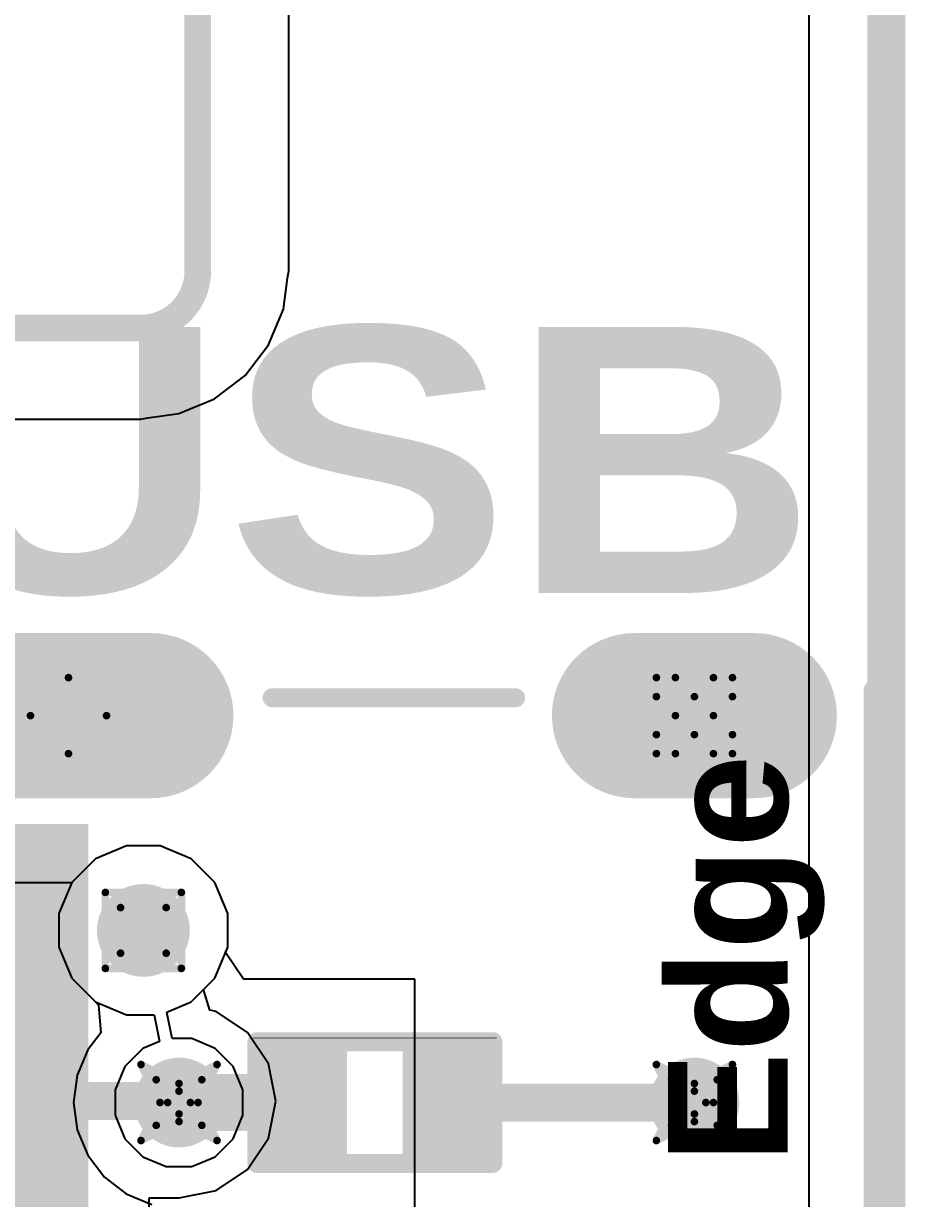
# Model space of a CAD drawing. Header units: inches. Extents: x -2 to 5376, y -4 to 5426.
# Drawn here: x 132.67 to 138.56, y 28.82 to 36.67 of the extents above; entities that cross this region are included whole.
import ezdxf

# ---------------------------------------------------------------- set-up
doc = ezdxf.new("R2010")
doc.units = ezdxf.units.IN
for name, color, linetype in [('Board Outline', 216, 'Continuous'), ('Bottom Layer', 5, 'Continuous'), ('Bottom Overlay', 54, 'Continuous'), ('Bottom Paste', 16, 'Continuous'), ('Bottom Solder', 6, 'Continuous'), ('Drill Drawing', 1, 'Continuous'), ('Layer 1', 16, 'Continuous'), ('Layer 2', 76, 'Continuous'), ('Mechanical 13', 56, 'Continuous'), ('Multi-Layer', 9, 'Continuous'), ('Pad Holes', 156, 'Continuous'), ('Top Layer', 1, 'Continuous'), ('Top Overlay', 2, 'Continuous'), ('Top Paste', 8, 'Continuous'), ('Top Solder', 216, 'Continuous'), ('Via Holes', 16, 'Continuous')]:
    doc.layers.add(name, color=color, linetype=linetype)
doc.styles.add('Arial Black_Bold', font='', dxfattribs={"height": 0.2})
doc.styles.add('Arial_Bold', font='', dxfattribs={"height": 0.2})
doc.styles.get('Arial Black_Bold').set_extended_font_data('Arial Black', bold=True)
doc.styles.get('Arial_Bold').set_extended_font_data('Arial', bold=True)

# ---------------------------------------------------------------- blocks, each defined once
blk = doc.blocks.new('R___0402_B_168')
at = {"layer": 'Bottom Layer'}
for points in [[(-0.2413, 0.3175), (-0.2413, -0.3175), (-0.6985, -0.3175), (-0.6985, 0.3175)], [(0.6985, 0.3175), (0.6985, -0.3175), (0.2413, -0.3175), (0.2413, 0.3175)]]:
    blk.add_hatch(color=5, dxfattribs=at).paths.add_polyline_path(points)
at = {"layer": 'Bottom Paste'}
for points in [[(-0.2413, 0.3175), (-0.2413, -0.3175), (-0.6985, -0.3175), (-0.6985, 0.3175)], [(0.6985, 0.3175), (0.6985, -0.3175), (0.2413, -0.3175), (0.2413, 0.3175)]]:
    blk.add_hatch(color=16, dxfattribs=at).paths.add_polyline_path(points)
at = {"layer": 'Bottom Solder'}
for points in [[(-0.1863, 0.3725), (-0.1863, -0.3725), (-0.7535, -0.3725), (-0.7535, 0.3725)], [(0.7535, 0.3725), (0.7535, -0.3725), (0.1863, -0.3725), (0.1863, 0.3725)]]:
    blk.add_hatch(color=6, dxfattribs=at).paths.add_polyline_path(points)
at = {"layer": 'Bottom Overlay'}
for points in [[(-0.7874, -0.4064, 0.127, 0.127, 0), (-0.7874, 0.4064, 0.127, 0.127, 0)], [(-0.7874, 0.4064, 0.127, 0.127, 0), (0.7874, 0.4064, 0.127, 0.127, 0)], [(-0.8128, 0.4318, 0.00323, 0.00323, 0), (0.8128, 0.4318, 0.00323, 0.00323, 0)], [(0.7874, -0.4064, 0.127, 0.127, 0), (0.7874, 0.4064, 0.127, 0.127, 0)], [(-0.7874, -0.4064, 0.127, 0.127, 0), (0.7874, -0.4064, 0.127, 0.127, 0)]]:
    blk.add_lwpolyline(points, format="xyseb", dxfattribs=at)
for points in [[(-0.8191, 0.4064, 0.0635, 0.0635, 1), (-0.7556, 0.4064, 0.0635, 0.0635, 1)], [(-0.8191, 0.4064, 0.0635, 0.0635, 1), (-0.7556, 0.4064, 0.0635, 0.0635, 1)], [(-0.8136, 0.4318, 0.00161, 0.00161, 1), (-0.812, 0.4318, 0.00161, 0.00161, 1)], [(0.7556, 0.4064, 0.0635, 0.0635, 1), (0.8191, 0.4064, 0.0635, 0.0635, 1)], [(0.7556, 0.4064, 0.0635, 0.0635, 1), (0.8191, 0.4064, 0.0635, 0.0635, 1)], [(0.812, 0.4318, 0.00161, 0.00161, 1), (0.8136, 0.4318, 0.00161, 0.00161, 1)], [(-0.8191, -0.4064, 0.0635, 0.0635, 1), (-0.7556, -0.4064, 0.0635, 0.0635, 1)], [(-0.8191, -0.4064, 0.0635, 0.0635, 1), (-0.7556, -0.4064, 0.0635, 0.0635, 1)], [(0.7556, -0.4064, 0.0635, 0.0635, 1), (0.8191, -0.4064, 0.0635, 0.0635, 1)], [(0.7556, -0.4064, 0.0635, 0.0635, 1), (0.8191, -0.4064, 0.0635, 0.0635, 1)]]:
    blk.add_lwpolyline(points, format="xyseb", close=True, dxfattribs=at)
blk = doc.blocks.new('TYPE_C_31_M_12__255')
at = {"layer": 'Bottom Layer'}
h = blk.add_hatch(color=5, dxfattribs=at)
edge = h.paths.add_edge_path()
edge.add_arc((-4.325, 2.355), 0.45, 0, 180)
edge.add_line((-4.775, 2.355), (-4.775, 1.255))
edge.add_arc((-4.325, 1.255), 0.45, 180, 360)
edge.add_line((-3.875, 1.255), (-3.875, 2.355))
h = blk.add_hatch(color=5, dxfattribs=at)
edge = h.paths.add_edge_path()
edge.add_arc((4.325, 1.255), 0.45, 180, 360)
edge.add_line((4.775, 1.255), (4.775, 2.355))
edge.add_arc((4.325, 2.355), 0.45, 0, 180)
edge.add_line((3.875, 2.355), (3.875, 1.255))
h = blk.add_hatch(color=5, dxfattribs=at)
edge = h.paths.add_edge_path()
edge.add_arc((-4.325, -2.775), 0.45, 180, 360)
edge.add_line((-3.875, -2.775), (-3.875, -1.975))
edge.add_arc((-4.325, -1.975), 0.45, 0, 180)
edge.add_line((-4.775, -1.975), (-4.775, -2.775))
h = blk.add_hatch(color=5, dxfattribs=at)
edge = h.paths.add_edge_path()
edge.add_arc((4.325, -2.775), 0.45, 180, 360)
edge.add_line((4.775, -2.775), (4.775, -1.975))
edge.add_arc((4.325, -1.975), 0.45, 0, 180)
edge.add_line((3.875, -1.975), (3.875, -2.775))
at = {"layer": 'Bottom Solder'}
h = blk.add_hatch(color=6, dxfattribs=at)
edge = h.paths.add_edge_path()
edge.add_arc((-4.325, 2.355), 0.5516, 0, 180)
edge.add_line((-4.8766, 2.355), (-4.8766, 1.255))
edge.add_arc((-4.325, 1.255), 0.5516, 180, 360)
edge.add_line((-3.7734, 1.255), (-3.7734, 2.355))
h = blk.add_hatch(color=6, dxfattribs=at)
edge = h.paths.add_edge_path()
edge.add_arc((4.325, 1.255), 0.5516, 180, 360)
edge.add_line((4.8766, 1.255), (4.8766, 2.355))
edge.add_arc((4.325, 2.355), 0.5516, 0, 180)
edge.add_line((3.7734, 2.355), (3.7734, 1.255))
h = blk.add_hatch(color=6, dxfattribs=at)
edge = h.paths.add_edge_path()
edge.add_arc((-2.89, 1.305), 0.1016, 0, 360)
h = blk.add_hatch(color=6, dxfattribs=at)
edge = h.paths.add_edge_path()
edge.add_arc((2.89, 1.305), 0.1016, 0, 360)
h = blk.add_hatch(color=6, dxfattribs=at)
edge = h.paths.add_edge_path()
edge.add_arc((-4.325, -2.775), 0.5516, 180, 360)
edge.add_line((-3.7734, -2.775), (-3.7734, -1.975))
edge.add_arc((-4.325, -1.975), 0.5516, 0, 180)
edge.add_line((-4.8766, -1.975), (-4.8766, -2.775))
h = blk.add_hatch(color=6, dxfattribs=at)
edge = h.paths.add_edge_path()
edge.add_arc((4.325, -2.775), 0.5516, 180, 360)
edge.add_line((4.8766, -2.775), (4.8766, -1.975))
edge.add_arc((4.325, -1.975), 0.5516, 0, 180)
edge.add_line((3.7734, -1.975), (3.7734, -2.775))
at = {"layer": 'Layer 1'}
h = blk.add_hatch(color=16, dxfattribs=at)
edge = h.paths.add_edge_path()
edge.add_arc((-4.325, 2.355), 0.45, 0, 180)
edge.add_line((-4.775, 2.355), (-4.775, 1.255))
edge.add_arc((-4.325, 1.255), 0.45, 180, 360)
edge.add_line((-3.875, 1.255), (-3.875, 2.355))
h = blk.add_hatch(color=16, dxfattribs=at)
edge = h.paths.add_edge_path()
edge.add_arc((4.325, 1.255), 0.45, 180, 360)
edge.add_line((4.775, 1.255), (4.775, 2.355))
edge.add_arc((4.325, 2.355), 0.45, 0, 180)
edge.add_line((3.875, 2.355), (3.875, 1.255))
h = blk.add_hatch(color=16, dxfattribs=at)
edge = h.paths.add_edge_path()
edge.add_arc((-4.325, -2.775), 0.45, 180, 360)
edge.add_line((-3.875, -2.775), (-3.875, -1.975))
edge.add_arc((-4.325, -1.975), 0.45, 0, 180)
edge.add_line((-4.775, -1.975), (-4.775, -2.775))
h = blk.add_hatch(color=16, dxfattribs=at)
edge = h.paths.add_edge_path()
edge.add_arc((4.325, -2.775), 0.45, 180, 360)
edge.add_line((4.775, -2.775), (4.775, -1.975))
edge.add_arc((4.325, -1.975), 0.45, 0, 180)
edge.add_line((3.875, -1.975), (3.875, -2.775))
at = {"layer": 'Layer 2'}
h = blk.add_hatch(color=76, dxfattribs=at)
edge = h.paths.add_edge_path()
edge.add_arc((-4.325, 2.355), 0.45, 0, 180)
edge.add_line((-4.775, 2.355), (-4.775, 1.255))
edge.add_arc((-4.325, 1.255), 0.45, 180, 360)
edge.add_line((-3.875, 1.255), (-3.875, 2.355))
h = blk.add_hatch(color=76, dxfattribs=at)
edge = h.paths.add_edge_path()
edge.add_arc((4.325, 1.255), 0.45, 180, 360)
edge.add_line((4.775, 1.255), (4.775, 2.355))
edge.add_arc((4.325, 2.355), 0.45, 0, 180)
edge.add_line((3.875, 2.355), (3.875, 1.255))
h = blk.add_hatch(color=76, dxfattribs=at)
edge = h.paths.add_edge_path()
edge.add_arc((-4.325, -2.775), 0.45, 180, 360)
edge.add_line((-3.875, -2.775), (-3.875, -1.975))
edge.add_arc((-4.325, -1.975), 0.45, 0, 180)
edge.add_line((-4.775, -1.975), (-4.775, -2.775))
h = blk.add_hatch(color=76, dxfattribs=at)
edge = h.paths.add_edge_path()
edge.add_arc((4.325, -2.775), 0.45, 180, 360)
edge.add_line((4.775, -2.775), (4.775, -1.975))
edge.add_arc((4.325, -1.975), 0.45, 0, 180)
edge.add_line((3.875, -1.975), (3.875, -2.775))
at = {"layer": 'Multi-Layer'}
h = blk.add_hatch(color=9, dxfattribs=at)
edge = h.paths.add_edge_path()
edge.add_arc((-4.325, 2.355), 0.45, 0, 180)
edge.add_line((-4.775, 2.355), (-4.775, 1.255))
edge.add_arc((-4.325, 1.255), 0.45, 180, 360)
edge.add_line((-3.875, 1.255), (-3.875, 2.355))
h = blk.add_hatch(color=9, dxfattribs=at)
edge = h.paths.add_edge_path()
edge.add_arc((4.325, 1.255), 0.45, 180, 360)
edge.add_line((4.775, 1.255), (4.775, 2.355))
edge.add_arc((4.325, 2.355), 0.45, 0, 180)
edge.add_line((3.875, 2.355), (3.875, 1.255))
h = blk.add_hatch(color=9, dxfattribs=at)
edge = h.paths.add_edge_path()
edge.add_arc((-4.325, -2.775), 0.45, 180, 360)
edge.add_line((-3.875, -2.775), (-3.875, -1.975))
edge.add_arc((-4.325, -1.975), 0.45, 0, 180)
edge.add_line((-4.775, -1.975), (-4.775, -2.775))
h = blk.add_hatch(color=9, dxfattribs=at)
edge = h.paths.add_edge_path()
edge.add_arc((4.325, -2.775), 0.45, 180, 360)
edge.add_line((4.775, -2.775), (4.775, -1.975))
edge.add_arc((4.325, -1.975), 0.45, 0, 180)
edge.add_line((3.875, -1.975), (3.875, -2.775))
at = {"layer": 'Pad Holes'}
h = blk.add_hatch(color=7, dxfattribs=at)
edge = h.paths.add_edge_path()
edge.add_arc((-4.325, 1.255), 0.3, 180, 360)
edge.add_line((-4.025, 1.255), (-4.025, 2.355))
edge.add_arc((-4.325, 2.355), 0.3, 0, 180)
edge.add_line((-4.625, 2.355), (-4.625, 1.255))
h = blk.add_hatch(color=7, dxfattribs=at)
edge = h.paths.add_edge_path()
edge.add_arc((4.325, 1.255), 0.3, 180, 360)
edge.add_line((4.625, 1.255), (4.625, 2.355))
edge.add_arc((4.325, 2.355), 0.3, 0, 180)
edge.add_line((4.025, 2.355), (4.025, 1.255))
h = blk.add_hatch(color=7, dxfattribs=at)
edge = h.paths.add_edge_path()
edge.add_arc((-2.89, 1.305), 0.31, 0, 360)
h = blk.add_hatch(color=7, dxfattribs=at)
edge = h.paths.add_edge_path()
edge.add_arc((2.89, 1.305), 0.31, 0, 360)
h = blk.add_hatch(color=7, dxfattribs=at)
edge = h.paths.add_edge_path()
edge.add_arc((-4.325, -2.775), 0.3, 180, 360)
edge.add_line((-4.025, -2.775), (-4.025, -1.975))
edge.add_arc((-4.325, -1.975), 0.3, 0, 180)
edge.add_line((-4.625, -1.975), (-4.625, -2.775))
h = blk.add_hatch(color=7, dxfattribs=at)
edge = h.paths.add_edge_path()
edge.add_arc((4.325, -2.775), 0.3, 180, 360)
edge.add_line((4.625, -2.775), (4.625, -1.975))
edge.add_arc((4.325, -1.975), 0.3, 0, 180)
edge.add_line((4.025, -1.975), (4.025, -2.775))
at = {"layer": 'Top Layer'}
for points in [[(-3.5, 2.975), (-2.9, 2.975), (-2.9, 1.775), (-3.5, 1.775)], [(-2.7, 2.975), (-2.1, 2.975), (-2.1, 1.775), (-2.7, 1.775)], [(-1.9, 2.975), (-1.6, 2.975), (-1.6, 1.775), (-1.9, 1.775)], [(-1.4, 2.975), (-1.1, 2.975), (-1.1, 1.775), (-1.4, 1.775)], [(-0.9, 2.975), (-0.6, 2.975), (-0.6, 1.775), (-0.9, 1.775)], [(-0.4, 2.975), (-0.1, 2.975), (-0.1, 1.775), (-0.4, 1.775)], [(0.4, 1.775), (0.1, 1.775), (0.1, 2.975), (0.4, 2.975)], [(0.9, 1.775), (0.6, 1.775), (0.6, 2.975), (0.9, 2.975)], [(1.4, 1.775), (1.1, 1.775), (1.1, 2.975), (1.4, 2.975)], [(1.9, 1.775), (1.6, 1.775), (1.6, 2.975), (1.9, 2.975)], [(2.7, 1.775), (2.1, 1.775), (2.1, 2.975), (2.7, 2.975)], [(2.9, 2.975), (3.5, 2.975), (3.5, 1.775), (2.9, 1.775)]]:
    blk.add_hatch(color=1, dxfattribs=at).paths.add_polyline_path(points)
h = blk.add_hatch(color=1, dxfattribs=at)
edge = h.paths.add_edge_path()
edge.add_arc((-4.325, 2.355), 0.45, 0, 180)
edge.add_line((-4.775, 2.355), (-4.775, 1.255))
edge.add_arc((-4.325, 1.255), 0.45, 180, 360)
edge.add_line((-3.875, 1.255), (-3.875, 2.355))
h = blk.add_hatch(color=1, dxfattribs=at)
edge = h.paths.add_edge_path()
edge.add_arc((4.325, 1.255), 0.45, 180, 360)
edge.add_line((4.775, 1.255), (4.775, 2.355))
edge.add_arc((4.325, 2.355), 0.45, 0, 180)
edge.add_line((3.875, 2.355), (3.875, 1.255))
h = blk.add_hatch(color=1, dxfattribs=at)
edge = h.paths.add_edge_path()
edge.add_arc((-4.325, -2.775), 0.45, 180, 360)
edge.add_line((-3.875, -2.775), (-3.875, -1.975))
edge.add_arc((-4.325, -1.975), 0.45, 0, 180)
edge.add_line((-4.775, -1.975), (-4.775, -2.775))
h = blk.add_hatch(color=1, dxfattribs=at)
edge = h.paths.add_edge_path()
edge.add_arc((4.325, -2.775), 0.45, 180, 360)
edge.add_line((4.775, -2.775), (4.775, -1.975))
edge.add_arc((4.325, -1.975), 0.45, 0, 180)
edge.add_line((3.875, -1.975), (3.875, -2.775))
at = {"layer": 'Top Paste'}
for points in [[(-3.5, 2.975), (-2.9, 2.975), (-2.9, 1.775), (-3.5, 1.775)], [(-2.7, 2.975), (-2.1, 2.975), (-2.1, 1.775), (-2.7, 1.775)], [(-1.9, 2.975), (-1.6, 2.975), (-1.6, 1.775), (-1.9, 1.775)], [(-1.4, 2.975), (-1.1, 2.975), (-1.1, 1.775), (-1.4, 1.775)], [(-0.9, 2.975), (-0.6, 2.975), (-0.6, 1.775), (-0.9, 1.775)], [(-0.4, 2.975), (-0.1, 2.975), (-0.1, 1.775), (-0.4, 1.775)], [(0.4, 1.775), (0.1, 1.775), (0.1, 2.975), (0.4, 2.975)], [(0.9, 1.775), (0.6, 1.775), (0.6, 2.975), (0.9, 2.975)], [(1.4, 1.775), (1.1, 1.775), (1.1, 2.975), (1.4, 2.975)], [(1.9, 1.775), (1.6, 1.775), (1.6, 2.975), (1.9, 2.975)], [(2.7, 1.775), (2.1, 1.775), (2.1, 2.975), (2.7, 2.975)], [(2.9, 2.975), (3.5, 2.975), (3.5, 1.775), (2.9, 1.775)]]:
    blk.add_hatch(color=8, dxfattribs=at).paths.add_polyline_path(points)
at = {"layer": 'Top Solder'}
for points in [[(-3.6016, 3.0766), (-2.7984, 3.0766), (-2.7984, 1.6734), (-3.6016, 1.6734)], [(-2.8016, 3.0766), (-1.9984, 3.0766), (-1.9984, 1.6734), (-2.8016, 1.6734)], [(-2.0016, 3.0766), (-1.4984, 3.0766), (-1.4984, 1.6734), (-2.0016, 1.6734)], [(-1.5016, 3.0766), (-0.9984, 3.0766), (-0.9984, 1.6734), (-1.5016, 1.6734)], [(-1.0016, 3.0766), (-0.4984, 3.0766), (-0.4984, 1.6734), (-1.0016, 1.6734)], [(-0.5016, 3.0766), (0.0016, 3.0766), (0.0016, 1.6734), (-0.5016, 1.6734)], [(0.5016, 1.6734), (-0.0016, 1.6734), (-0.0016, 3.0766), (0.5016, 3.0766)], [(1.0016, 1.6734), (0.4984, 1.6734), (0.4984, 3.0766), (1.0016, 3.0766)], [(1.5016, 1.6734), (0.9984, 1.6734), (0.9984, 3.0766), (1.5016, 3.0766)], [(2.0016, 1.6734), (1.4984, 1.6734), (1.4984, 3.0766), (2.0016, 3.0766)], [(2.8016, 1.6734), (1.9984, 1.6734), (1.9984, 3.0766), (2.8016, 3.0766)], [(2.7984, 3.0766), (3.6016, 3.0766), (3.6016, 1.6734), (2.7984, 1.6734)]]:
    blk.add_hatch(color=216, dxfattribs=at).paths.add_polyline_path(points)
h = blk.add_hatch(color=216, dxfattribs=at)
edge = h.paths.add_edge_path()
edge.add_arc((-4.325, 2.355), 0.5516, 0, 180)
edge.add_line((-4.8766, 2.355), (-4.8766, 1.255))
edge.add_arc((-4.325, 1.255), 0.5516, 180, 360)
edge.add_line((-3.7734, 1.255), (-3.7734, 2.355))
h = blk.add_hatch(color=216, dxfattribs=at)
edge = h.paths.add_edge_path()
edge.add_arc((4.325, 1.255), 0.5516, 180, 360)
edge.add_line((4.8766, 1.255), (4.8766, 2.355))
edge.add_arc((4.325, 2.355), 0.5516, 0, 180)
edge.add_line((3.7734, 2.355), (3.7734, 1.255))
h = blk.add_hatch(color=216, dxfattribs=at)
edge = h.paths.add_edge_path()
edge.add_arc((-2.89, 1.305), 0.1016, 0, 360)
h = blk.add_hatch(color=216, dxfattribs=at)
edge = h.paths.add_edge_path()
edge.add_arc((2.89, 1.305), 0.1016, 0, 360)
h = blk.add_hatch(color=216, dxfattribs=at)
edge = h.paths.add_edge_path()
edge.add_arc((-4.325, -2.775), 0.5516, 180, 360)
edge.add_line((-3.7734, -2.775), (-3.7734, -1.975))
edge.add_arc((-4.325, -1.975), 0.5516, 0, 180)
edge.add_line((-4.8766, -1.975), (-4.8766, -2.775))
h = blk.add_hatch(color=216, dxfattribs=at)
edge = h.paths.add_edge_path()
edge.add_arc((4.325, -2.775), 0.5516, 180, 360)
edge.add_line((4.8766, -2.775), (4.8766, -1.975))
edge.add_arc((4.325, -1.975), 0.5516, 0, 180)
edge.add_line((3.7734, -1.975), (3.7734, -2.775))
at = {"layer": 'Mechanical 13'}
for points in [[(-1.6906, -2.7196, 0.127, 0.127, 0), (-1.8684, -2.8974, 0.127, 0.127, 0)], [(-1.6906, -2.7196, 0.127, 0.127, 0), (-1.4874, -2.7196, 0.127, 0.127, 0)], [(-1.8684, -2.8974, 0.127, 0.127, 0), (-1.8684, -3.2022, 0.127, 0.127, 0)], [(-2.0716, -3.2022, 0.127, 0.127, 0), (-1.9084, -3.3654, 0.127, 0.127, 0)], [(-2.0716, -3.2022, 0.127, 0.127, 0), (-1.8684, -3.2022, 0.127, 0.127, 0)], [(-1.8684, -3.2022, 0.127, 0.127, 0), (-1.6652, -3.2022, 0.127, 0.127, 0)], [(-1.6652, -3.2022, 0.127, 0.127, 0), (-1.8284, -3.3654, 0.127, 0.127, 0)]]:
    blk.add_lwpolyline(points, format="xyseb", dxfattribs=at)
for points in [[(-1.7223, -2.7196, 0.0635, 0.0635, 1), (-1.6588, -2.7196, 0.0635, 0.0635, 1)], [(-1.7223, -2.7196, 0.0635, 0.0635, 1), (-1.6588, -2.7196, 0.0635, 0.0635, 1)], [(-1.5191, -2.7196, 0.0635, 0.0635, 1), (-1.4556, -2.7196, 0.0635, 0.0635, 1)], [(-1.9001, -2.8974, 0.0635, 0.0635, 1), (-1.8366, -2.8974, 0.0635, 0.0635, 1)], [(-1.9001, -2.8974, 0.0635, 0.0635, 1), (-1.8366, -2.8974, 0.0635, 0.0635, 1)], [(-2.1033, -3.2022, 0.0635, 0.0635, 1), (-2.0398, -3.2022, 0.0635, 0.0635, 1)], [(-2.1033, -3.2022, 0.0635, 0.0635, 1), (-2.0398, -3.2022, 0.0635, 0.0635, 1)], [(-1.9001, -3.2022, 0.0635, 0.0635, 1), (-1.8366, -3.2022, 0.0635, 0.0635, 1)], [(-1.9001, -3.2022, 0.0635, 0.0635, 1), (-1.8366, -3.2022, 0.0635, 0.0635, 1)], [(-1.9001, -3.2022, 0.0635, 0.0635, 1), (-1.8366, -3.2022, 0.0635, 0.0635, 1)], [(-1.6969, -3.2022, 0.0635, 0.0635, 1), (-1.6334, -3.2022, 0.0635, 0.0635, 1)], [(-1.6969, -3.2022, 0.0635, 0.0635, 1), (-1.6334, -3.2022, 0.0635, 0.0635, 1)], [(-1.9401, -3.3654, 0.0635, 0.0635, 1), (-1.8766, -3.3654, 0.0635, 0.0635, 1)], [(-1.8601, -3.3654, 0.0635, 0.0635, 1), (-1.7966, -3.3654, 0.0635, 0.0635, 1)]]:
    blk.add_lwpolyline(points, format="xyseb", close=True, dxfattribs=at)
at = {"layer": 'Top Overlay'}
for points in [[(-4.4446, 0.4446, 0.127, 0.127, 0), (-4.4446, -1.181, 0.127, 0.127, 0)], [(4.4446, 0.4446, 0.127, 0.127, 0), (4.4446, -1.181, 0.127, 0.127, 0)], [(-4.4954, -3.569, 0.127, 0.127, 0), (4.4954, -3.569, 0.127, 0.127, 0)]]:
    blk.add_lwpolyline(points, format="xyseb", dxfattribs=at)
for points in [[(-4.4763, 0.4446, 0.0635, 0.0635, 1), (-4.4128, 0.4446, 0.0635, 0.0635, 1)], [(4.4129, 0.4446, 0.0635, 0.0635, 1), (4.4764, 0.4446, 0.0635, 0.0635, 1)], [(-4.4763, -1.181, 0.0635, 0.0635, 1), (-4.4128, -1.181, 0.0635, 0.0635, 1)], [(4.4129, -1.181, 0.0635, 0.0635, 1), (4.4764, -1.181, 0.0635, 0.0635, 1)], [(-4.5271, -3.569, 0.0635, 0.0635, 1), (-4.4636, -3.569, 0.0635, 0.0635, 1)], [(4.4637, -3.569, 0.0635, 0.0635, 1), (4.5272, -3.569, 0.0635, 0.0635, 1)]]:
    blk.add_lwpolyline(points, format="xyseb", close=True, dxfattribs=at)
at = {"layer": 'Mechanical 13', "style": 'Arial_Bold'}
blk.add_text('PCB Edge', height=0.8, dxfattribs=at).set_placement((-1.3382, -2.9986))

msp = doc.modelspace()

# ---------------------------------------------------------------- hatches: boundary and pattern name
at = {"layer": 'Bottom Layer'}
h = msp.add_hatch(color=5, dxfattribs=at)
edge = h.paths.add_edge_path()
edge.add_arc((133.7056, 29.464), 0.3, 0, 360)
h = msp.add_hatch(color=5, dxfattribs=at)
edge = h.paths.add_edge_path()
edge.add_arc((137.1474, 29.464), 0.3, 0, 360)
at = {"layer": 'Layer 1'}
h = msp.add_hatch(color=16, dxfattribs=at)
edge = h.paths.add_edge_path()
edge.add_arc((133.7056, 29.464), 0.3, 0, 360)
h = msp.add_hatch(color=16, dxfattribs=at)
edge = h.paths.add_edge_path()
edge.add_arc((137.1474, 29.464), 0.3, 0, 360)
at = {"layer": 'Layer 2'}
h = msp.add_hatch(color=76, dxfattribs=at)
edge = h.paths.add_edge_path()
edge.add_arc((133.7056, 29.464), 0.3, 0, 360)
h = msp.add_hatch(color=76, dxfattribs=at)
edge = h.paths.add_edge_path()
edge.add_arc((137.1474, 29.464), 0.3, 0, 360)
at = {"layer": 'Top Layer'}
h = msp.add_hatch(color=1, dxfattribs=at)
edge = h.paths.add_edge_path()
edge.add_arc((133.7056, 29.464), 0.3, 0, 360)
h = msp.add_hatch(color=1, dxfattribs=at)
edge = h.paths.add_edge_path()
edge.add_arc((137.1474, 29.464), 0.3, 0, 360)
at = {"layer": 'Via Holes'}
h = msp.add_hatch(color=7, dxfattribs=at)
edge = h.paths.add_edge_path()
edge.add_arc((133.7056, 29.464), 0.15, 0, 360)
h = msp.add_hatch(color=7, dxfattribs=at)
edge = h.paths.add_edge_path()
edge.add_arc((137.1474, 29.464), 0.15, 0, 360)

# ---------------------------------------------------------------- linework, layer by layer
at = {"layer": 'Board Outline'}
msp.add_lwpolyline([(138.43, -0.4428, 0.254, 0.254, 0), (138.43, 93.4612, 0.254, 0.254, 0)], format="xyseb", dxfattribs=at)
at = {"layer": 'Bottom Layer'}
for p, q in [((137.9121, 44.8056), (137.9121, 13.1313)), ((133.3552, 31.1782), (133.1479, 31.0923)), ((133.5796, 31.1782), (133.3552, 31.1782)), ((133.7869, 31.0923), (133.5796, 31.1782)), ((133.1479, 31.0923), (132.9893, 30.9337)), ((133.9455, 30.9337), (133.7869, 31.0923)), ((132.9893, 30.9337), (132.9034, 30.7264)), ((134.0314, 30.7264), (133.9455, 30.9337)), ((132.9034, 30.7264), (132.9034, 30.502)), ((134.0314, 30.502), (134.0314, 30.7264)), ((132.9034, 30.502), (132.9893, 30.2947)), ((134.017, 30.4673), (134.0314, 30.502)), ((134.1358, 30.2895), (134.017, 30.4673)), ((132.9893, 30.2947), (133.1453, 30.1386)), ((135.2804, 30.2895), (134.1358, 30.2895)), ((135.2804, 28.6385), (135.2804, 30.2895)), ((133.1453, 30.1386), (133.1677, 30.1143)), ((133.1677, 30.1143), (133.1823, 29.9294)), ((133.1823, 29.9294), (133.0955, 29.8163)), ((133.0955, 29.8163), (133.0251, 29.6463)), ((133.0251, 29.6463), (133.0011, 29.464)), ((133.0011, 29.464), (133.0251, 29.2817)), ((133.0251, 29.2817), (133.0955, 29.1117)), ((133.0955, 29.1117), (133.2074, 28.9658)), ((133.2074, 28.9658), (133.3533, 28.8539)), ((133.3533, 28.8539), (133.5233, 28.7835))]:
    msp.add_line(p, q, dxfattribs=at)
for points in [[(133.7056, 29.464, 0.381, 0.381, 0), (134.5438, 29.464, 0.381, 0.381, 0)], [(135.4836, 29.464, 0.254, 0.254, 0), (137.1474, 29.464, 0.254, 0.254, 0)]]:
    msp.add_lwpolyline(points, format="xyseb", dxfattribs=at)
for points in [[(133.6104, 29.464, 0.1905, 0.1905, 1), (133.8008, 29.464, 0.1905, 0.1905, 1)], [(134.4486, 29.464, 0.1905, 0.1905, 1), (134.639, 29.464, 0.1905, 0.1905, 1)], [(135.4201, 29.464, 0.127, 0.127, 1), (135.5471, 29.464, 0.127, 0.127, 1)], [(137.0839, 29.464, 0.127, 0.127, 1), (137.2109, 29.464, 0.127, 0.127, 1)]]:
    msp.add_lwpolyline(points, format="xyseb", close=True, dxfattribs=at)
at = {"layer": 'Drill Drawing'}
for points in [[(132.7134, 32.0492, 0.0508, 0.0508, 0), (132.9674, 32.3032, 0.0508, 0.0508, 0)], [(132.9674, 32.3032, 0.0508, 0.0508, 0), (133.2214, 32.0492, 0.0508, 0.0508, 0)], [(136.8934, 32.1762, 0.0508, 0.0508, 0), (136.8934, 32.3032, 0.0508, 0.0508, 0)], [(136.8934, 32.3032, 0.0508, 0.0508, 0), (137.0204, 32.3032, 0.0508, 0.0508, 0)], [(137.0204, 32.3032, 0.0508, 0.0508, 0), (137.1474, 32.1762, 0.0508, 0.0508, 0)], [(137.1474, 32.1762, 0.0508, 0.0508, 0), (137.2744, 32.3032, 0.0508, 0.0508, 0)], [(137.2744, 32.3032, 0.0508, 0.0508, 0), (137.4014, 32.3032, 0.0508, 0.0508, 0)], [(137.4014, 32.1762, 0.0508, 0.0508, 0), (137.4014, 32.3032, 0.0508, 0.0508, 0)], [(136.8934, 32.1762, 0.0508, 0.0508, 0), (137.0204, 32.0492, 0.0508, 0.0508, 0)], [(137.2744, 32.0492, 0.0508, 0.0508, 0), (137.4014, 32.1762, 0.0508, 0.0508, 0)], [(132.7134, 32.0492, 0.0508, 0.0508, 0), (132.9674, 31.7952, 0.0508, 0.0508, 0)], [(132.9674, 31.7952, 0.0508, 0.0508, 0), (133.2214, 32.0492, 0.0508, 0.0508, 0)], [(136.8934, 31.9222, 0.0508, 0.0508, 0), (137.0204, 32.0492, 0.0508, 0.0508, 0)], [(137.2744, 32.0492, 0.0508, 0.0508, 0), (137.4014, 31.9222, 0.0508, 0.0508, 0)], [(136.8934, 31.7952, 0.0508, 0.0508, 0), (136.8934, 31.9222, 0.0508, 0.0508, 0)], [(137.0204, 31.7952, 0.0508, 0.0508, 0), (137.1474, 31.9222, 0.0508, 0.0508, 0)], [(137.1474, 31.9222, 0.0508, 0.0508, 0), (137.2744, 31.7952, 0.0508, 0.0508, 0)], [(137.4014, 31.7952, 0.0508, 0.0508, 0), (137.4014, 31.9222, 0.0508, 0.0508, 0)], [(136.8934, 31.7952, 0.0508, 0.0508, 0), (137.0204, 31.7952, 0.0508, 0.0508, 0)], [(137.2744, 31.7952, 0.0508, 0.0508, 0), (137.4014, 31.7952, 0.0508, 0.0508, 0)], [(133.2134, 30.8682, 0.0508, 0.0508, 0), (133.7214, 30.8682, 0.0508, 0.0508, 0)], [(133.2134, 30.3602, 0.0508, 0.0508, 0), (133.2134, 30.8682, 0.0508, 0.0508, 0)], [(133.7214, 30.3602, 0.0508, 0.0508, 0), (133.7214, 30.8682, 0.0508, 0.0508, 0)], [(133.315, 30.7666, 0.0508, 0.0508, 0), (133.6198, 30.7666, 0.0508, 0.0508, 0)], [(133.315, 30.4618, 0.0508, 0.0508, 0), (133.315, 30.7666, 0.0508, 0.0508, 0)], [(133.6198, 30.4618, 0.0508, 0.0508, 0), (133.6198, 30.7666, 0.0508, 0.0508, 0)], [(133.315, 30.4618, 0.0508, 0.0508, 0), (133.6198, 30.4618, 0.0508, 0.0508, 0)], [(133.2134, 30.3602, 0.0508, 0.0508, 0), (133.7214, 30.3602, 0.0508, 0.0508, 0)], [(133.4516, 29.718, 0.0508, 0.0508, 0), (133.7056, 29.591, 0.0508, 0.0508, 0)], [(133.4516, 29.718, 0.0508, 0.0508, 0), (133.5786, 29.464, 0.0508, 0.0508, 0)], [(133.7056, 29.591, 0.0508, 0.0508, 0), (133.9596, 29.718, 0.0508, 0.0508, 0)], [(133.8326, 29.464, 0.0508, 0.0508, 0), (133.9596, 29.718, 0.0508, 0.0508, 0)], [(136.8934, 29.718, 0.0508, 0.0508, 0), (137.1474, 29.591, 0.0508, 0.0508, 0)], [(136.8934, 29.718, 0.0508, 0.0508, 0), (137.0204, 29.464, 0.0508, 0.0508, 0)], [(137.1474, 29.591, 0.0508, 0.0508, 0), (137.4014, 29.718, 0.0508, 0.0508, 0)], [(137.2744, 29.464, 0.0508, 0.0508, 0), (137.4014, 29.718, 0.0508, 0.0508, 0)], [(133.5532, 29.6164, 0.0508, 0.0508, 0), (133.7056, 29.5402, 0.0508, 0.0508, 0)], [(133.5532, 29.6164, 0.0508, 0.0508, 0), (133.6294, 29.464, 0.0508, 0.0508, 0)], [(133.7056, 29.5402, 0.0508, 0.0508, 0), (133.858, 29.6164, 0.0508, 0.0508, 0)], [(133.7818, 29.464, 0.0508, 0.0508, 0), (133.858, 29.6164, 0.0508, 0.0508, 0)], [(136.995, 29.6164, 0.0508, 0.0508, 0), (137.1474, 29.5402, 0.0508, 0.0508, 0)], [(136.995, 29.6164, 0.0508, 0.0508, 0), (137.0712, 29.464, 0.0508, 0.0508, 0)], [(137.1474, 29.5402, 0.0508, 0.0508, 0), (137.2998, 29.6164, 0.0508, 0.0508, 0)], [(137.2236, 29.464, 0.0508, 0.0508, 0), (137.2998, 29.6164, 0.0508, 0.0508, 0)], [(133.4516, 29.21, 0.0508, 0.0508, 0), (133.5786, 29.464, 0.0508, 0.0508, 0)], [(133.5532, 29.3116, 0.0508, 0.0508, 0), (133.6294, 29.464, 0.0508, 0.0508, 0)], [(133.7818, 29.464, 0.0508, 0.0508, 0), (133.858, 29.3116, 0.0508, 0.0508, 0)], [(133.8326, 29.464, 0.0508, 0.0508, 0), (133.9596, 29.21, 0.0508, 0.0508, 0)], [(136.8934, 29.21, 0.0508, 0.0508, 0), (137.0204, 29.464, 0.0508, 0.0508, 0)], [(136.995, 29.3116, 0.0508, 0.0508, 0), (137.0712, 29.464, 0.0508, 0.0508, 0)], [(137.2236, 29.464, 0.0508, 0.0508, 0), (137.2998, 29.3116, 0.0508, 0.0508, 0)], [(137.2744, 29.464, 0.0508, 0.0508, 0), (137.4014, 29.21, 0.0508, 0.0508, 0)], [(133.4516, 29.21, 0.0508, 0.0508, 0), (133.7056, 29.337, 0.0508, 0.0508, 0)], [(133.5532, 29.3116, 0.0508, 0.0508, 0), (133.7056, 29.3878, 0.0508, 0.0508, 0)], [(133.7056, 29.3878, 0.0508, 0.0508, 0), (133.858, 29.3116, 0.0508, 0.0508, 0)], [(133.7056, 29.337, 0.0508, 0.0508, 0), (133.9596, 29.21, 0.0508, 0.0508, 0)], [(136.8934, 29.21, 0.0508, 0.0508, 0), (137.1474, 29.337, 0.0508, 0.0508, 0)], [(136.995, 29.3116, 0.0508, 0.0508, 0), (137.1474, 29.3878, 0.0508, 0.0508, 0)], [(137.1474, 29.3878, 0.0508, 0.0508, 0), (137.2998, 29.3116, 0.0508, 0.0508, 0)], [(137.1474, 29.337, 0.0508, 0.0508, 0), (137.4014, 29.21, 0.0508, 0.0508, 0)]]:
    msp.add_lwpolyline(points, format="xyseb", dxfattribs=at)
for points in [[(132.9547, 32.3032, 0.0254, 0.0254, 1), (132.9801, 32.3032, 0.0254, 0.0254, 1)], [(132.9547, 32.3032, 0.0254, 0.0254, 1), (132.9801, 32.3032, 0.0254, 0.0254, 1)], [(136.8807, 32.3032, 0.0254, 0.0254, 1), (136.9061, 32.3032, 0.0254, 0.0254, 1)], [(136.8807, 32.3032, 0.0254, 0.0254, 1), (136.9061, 32.3032, 0.0254, 0.0254, 1)], [(137.0077, 32.3032, 0.0254, 0.0254, 1), (137.0331, 32.3032, 0.0254, 0.0254, 1)], [(137.0077, 32.3032, 0.0254, 0.0254, 1), (137.0331, 32.3032, 0.0254, 0.0254, 1)], [(137.2617, 32.3032, 0.0254, 0.0254, 1), (137.2871, 32.3032, 0.0254, 0.0254, 1)], [(137.2617, 32.3032, 0.0254, 0.0254, 1), (137.2871, 32.3032, 0.0254, 0.0254, 1)], [(137.3887, 32.3032, 0.0254, 0.0254, 1), (137.4141, 32.3032, 0.0254, 0.0254, 1)], [(137.3887, 32.3032, 0.0254, 0.0254, 1), (137.4141, 32.3032, 0.0254, 0.0254, 1)], [(136.8807, 32.1762, 0.0254, 0.0254, 1), (136.9061, 32.1762, 0.0254, 0.0254, 1)], [(136.8807, 32.1762, 0.0254, 0.0254, 1), (136.9061, 32.1762, 0.0254, 0.0254, 1)], [(137.1347, 32.1762, 0.0254, 0.0254, 1), (137.1601, 32.1762, 0.0254, 0.0254, 1)], [(137.1347, 32.1762, 0.0254, 0.0254, 1), (137.1601, 32.1762, 0.0254, 0.0254, 1)], [(137.3887, 32.1762, 0.0254, 0.0254, 1), (137.4141, 32.1762, 0.0254, 0.0254, 1)], [(137.3887, 32.1762, 0.0254, 0.0254, 1), (137.4141, 32.1762, 0.0254, 0.0254, 1)], [(132.7007, 32.0492, 0.0254, 0.0254, 1), (132.7261, 32.0492, 0.0254, 0.0254, 1)], [(132.7007, 32.0492, 0.0254, 0.0254, 1), (132.7261, 32.0492, 0.0254, 0.0254, 1)], [(133.2087, 32.0492, 0.0254, 0.0254, 1), (133.2341, 32.0492, 0.0254, 0.0254, 1)], [(133.2087, 32.0492, 0.0254, 0.0254, 1), (133.2341, 32.0492, 0.0254, 0.0254, 1)], [(137.0077, 32.0492, 0.0254, 0.0254, 1), (137.0331, 32.0492, 0.0254, 0.0254, 1)], [(137.0077, 32.0492, 0.0254, 0.0254, 1), (137.0331, 32.0492, 0.0254, 0.0254, 1)], [(137.2617, 32.0492, 0.0254, 0.0254, 1), (137.2871, 32.0492, 0.0254, 0.0254, 1)], [(137.2617, 32.0492, 0.0254, 0.0254, 1), (137.2871, 32.0492, 0.0254, 0.0254, 1)], [(136.8807, 31.9222, 0.0254, 0.0254, 1), (136.9061, 31.9222, 0.0254, 0.0254, 1)], [(136.8807, 31.9222, 0.0254, 0.0254, 1), (136.9061, 31.9222, 0.0254, 0.0254, 1)], [(137.1347, 31.9222, 0.0254, 0.0254, 1), (137.1601, 31.9222, 0.0254, 0.0254, 1)], [(137.1347, 31.9222, 0.0254, 0.0254, 1), (137.1601, 31.9222, 0.0254, 0.0254, 1)], [(137.3887, 31.9222, 0.0254, 0.0254, 1), (137.4141, 31.9222, 0.0254, 0.0254, 1)], [(137.3887, 31.9222, 0.0254, 0.0254, 1), (137.4141, 31.9222, 0.0254, 0.0254, 1)], [(132.9547, 31.7952, 0.0254, 0.0254, 1), (132.9801, 31.7952, 0.0254, 0.0254, 1)], [(132.9547, 31.7952, 0.0254, 0.0254, 1), (132.9801, 31.7952, 0.0254, 0.0254, 1)], [(136.8807, 31.7952, 0.0254, 0.0254, 1), (136.9061, 31.7952, 0.0254, 0.0254, 1)], [(136.8807, 31.7952, 0.0254, 0.0254, 1), (136.9061, 31.7952, 0.0254, 0.0254, 1)], [(137.0077, 31.7952, 0.0254, 0.0254, 1), (137.0331, 31.7952, 0.0254, 0.0254, 1)], [(137.0077, 31.7952, 0.0254, 0.0254, 1), (137.0331, 31.7952, 0.0254, 0.0254, 1)], [(137.2617, 31.7952, 0.0254, 0.0254, 1), (137.2871, 31.7952, 0.0254, 0.0254, 1)], [(137.2617, 31.7952, 0.0254, 0.0254, 1), (137.2871, 31.7952, 0.0254, 0.0254, 1)], [(137.3887, 31.7952, 0.0254, 0.0254, 1), (137.4141, 31.7952, 0.0254, 0.0254, 1)], [(137.3887, 31.7952, 0.0254, 0.0254, 1), (137.4141, 31.7952, 0.0254, 0.0254, 1)], [(133.2007, 30.8682, 0.0254, 0.0254, 1), (133.2261, 30.8682, 0.0254, 0.0254, 1)], [(133.2007, 30.8682, 0.0254, 0.0254, 1), (133.2261, 30.8682, 0.0254, 0.0254, 1)], [(133.7087, 30.8682, 0.0254, 0.0254, 1), (133.7341, 30.8682, 0.0254, 0.0254, 1)], [(133.7087, 30.8682, 0.0254, 0.0254, 1), (133.7341, 30.8682, 0.0254, 0.0254, 1)], [(133.3023, 30.7666, 0.0254, 0.0254, 1), (133.3277, 30.7666, 0.0254, 0.0254, 1)], [(133.3023, 30.7666, 0.0254, 0.0254, 1), (133.3277, 30.7666, 0.0254, 0.0254, 1)], [(133.6071, 30.7666, 0.0254, 0.0254, 1), (133.6325, 30.7666, 0.0254, 0.0254, 1)], [(133.6071, 30.7666, 0.0254, 0.0254, 1), (133.6325, 30.7666, 0.0254, 0.0254, 1)], [(133.3023, 30.4618, 0.0254, 0.0254, 1), (133.3277, 30.4618, 0.0254, 0.0254, 1)], [(133.3023, 30.4618, 0.0254, 0.0254, 1), (133.3277, 30.4618, 0.0254, 0.0254, 1)], [(133.6071, 30.4618, 0.0254, 0.0254, 1), (133.6325, 30.4618, 0.0254, 0.0254, 1)], [(133.6071, 30.4618, 0.0254, 0.0254, 1), (133.6325, 30.4618, 0.0254, 0.0254, 1)], [(133.2007, 30.3602, 0.0254, 0.0254, 1), (133.2261, 30.3602, 0.0254, 0.0254, 1)], [(133.2007, 30.3602, 0.0254, 0.0254, 1), (133.2261, 30.3602, 0.0254, 0.0254, 1)], [(133.7087, 30.3602, 0.0254, 0.0254, 1), (133.7341, 30.3602, 0.0254, 0.0254, 1)], [(133.7087, 30.3602, 0.0254, 0.0254, 1), (133.7341, 30.3602, 0.0254, 0.0254, 1)], [(133.4389, 29.718, 0.0254, 0.0254, 1), (133.4643, 29.718, 0.0254, 0.0254, 1)], [(133.4389, 29.718, 0.0254, 0.0254, 1), (133.4643, 29.718, 0.0254, 0.0254, 1)], [(133.9469, 29.718, 0.0254, 0.0254, 1), (133.9723, 29.718, 0.0254, 0.0254, 1)], [(133.9469, 29.718, 0.0254, 0.0254, 1), (133.9723, 29.718, 0.0254, 0.0254, 1)], [(136.8807, 29.718, 0.0254, 0.0254, 1), (136.9061, 29.718, 0.0254, 0.0254, 1)], [(136.8807, 29.718, 0.0254, 0.0254, 1), (136.9061, 29.718, 0.0254, 0.0254, 1)], [(137.3887, 29.718, 0.0254, 0.0254, 1), (137.4141, 29.718, 0.0254, 0.0254, 1)], [(137.3887, 29.718, 0.0254, 0.0254, 1), (137.4141, 29.718, 0.0254, 0.0254, 1)], [(133.5405, 29.6164, 0.0254, 0.0254, 1), (133.5659, 29.6164, 0.0254, 0.0254, 1)], [(133.5405, 29.6164, 0.0254, 0.0254, 1), (133.5659, 29.6164, 0.0254, 0.0254, 1)], [(133.6929, 29.591, 0.0254, 0.0254, 1), (133.7183, 29.591, 0.0254, 0.0254, 1)], [(133.6929, 29.591, 0.0254, 0.0254, 1), (133.7183, 29.591, 0.0254, 0.0254, 1)], [(133.8453, 29.6164, 0.0254, 0.0254, 1), (133.8707, 29.6164, 0.0254, 0.0254, 1)], [(133.8453, 29.6164, 0.0254, 0.0254, 1), (133.8707, 29.6164, 0.0254, 0.0254, 1)], [(136.9823, 29.6164, 0.0254, 0.0254, 1), (137.0077, 29.6164, 0.0254, 0.0254, 1)], [(136.9823, 29.6164, 0.0254, 0.0254, 1), (137.0077, 29.6164, 0.0254, 0.0254, 1)], [(137.1347, 29.591, 0.0254, 0.0254, 1), (137.1601, 29.591, 0.0254, 0.0254, 1)], [(137.1347, 29.591, 0.0254, 0.0254, 1), (137.1601, 29.591, 0.0254, 0.0254, 1)], [(137.2871, 29.6164, 0.0254, 0.0254, 1), (137.3125, 29.6164, 0.0254, 0.0254, 1)], [(137.2871, 29.6164, 0.0254, 0.0254, 1), (137.3125, 29.6164, 0.0254, 0.0254, 1)], [(133.6929, 29.5402, 0.0254, 0.0254, 1), (133.7183, 29.5402, 0.0254, 0.0254, 1)], [(133.6929, 29.5402, 0.0254, 0.0254, 1), (133.7183, 29.5402, 0.0254, 0.0254, 1)], [(137.1347, 29.5402, 0.0254, 0.0254, 1), (137.1601, 29.5402, 0.0254, 0.0254, 1)], [(137.1347, 29.5402, 0.0254, 0.0254, 1), (137.1601, 29.5402, 0.0254, 0.0254, 1)], [(133.5659, 29.464, 0.0254, 0.0254, 1), (133.5913, 29.464, 0.0254, 0.0254, 1)], [(133.5659, 29.464, 0.0254, 0.0254, 1), (133.5913, 29.464, 0.0254, 0.0254, 1)], [(133.6167, 29.464, 0.0254, 0.0254, 1), (133.6421, 29.464, 0.0254, 0.0254, 1)], [(133.6167, 29.464, 0.0254, 0.0254, 1), (133.6421, 29.464, 0.0254, 0.0254, 1)], [(133.7691, 29.464, 0.0254, 0.0254, 1), (133.7945, 29.464, 0.0254, 0.0254, 1)], [(133.7691, 29.464, 0.0254, 0.0254, 1), (133.7945, 29.464, 0.0254, 0.0254, 1)], [(133.8199, 29.464, 0.0254, 0.0254, 1), (133.8453, 29.464, 0.0254, 0.0254, 1)], [(133.8199, 29.464, 0.0254, 0.0254, 1), (133.8453, 29.464, 0.0254, 0.0254, 1)], [(137.0077, 29.464, 0.0254, 0.0254, 1), (137.0331, 29.464, 0.0254, 0.0254, 1)], [(137.0077, 29.464, 0.0254, 0.0254, 1), (137.0331, 29.464, 0.0254, 0.0254, 1)], [(137.0585, 29.464, 0.0254, 0.0254, 1), (137.0839, 29.464, 0.0254, 0.0254, 1)], [(137.0585, 29.464, 0.0254, 0.0254, 1), (137.0839, 29.464, 0.0254, 0.0254, 1)], [(137.2109, 29.464, 0.0254, 0.0254, 1), (137.2363, 29.464, 0.0254, 0.0254, 1)], [(137.2109, 29.464, 0.0254, 0.0254, 1), (137.2363, 29.464, 0.0254, 0.0254, 1)], [(137.2617, 29.464, 0.0254, 0.0254, 1), (137.2871, 29.464, 0.0254, 0.0254, 1)], [(137.2617, 29.464, 0.0254, 0.0254, 1), (137.2871, 29.464, 0.0254, 0.0254, 1)], [(133.6929, 29.3878, 0.0254, 0.0254, 1), (133.7183, 29.3878, 0.0254, 0.0254, 1)], [(133.6929, 29.3878, 0.0254, 0.0254, 1), (133.7183, 29.3878, 0.0254, 0.0254, 1)], [(133.6929, 29.337, 0.0254, 0.0254, 1), (133.7183, 29.337, 0.0254, 0.0254, 1)], [(133.6929, 29.337, 0.0254, 0.0254, 1), (133.7183, 29.337, 0.0254, 0.0254, 1)], [(137.1347, 29.3878, 0.0254, 0.0254, 1), (137.1601, 29.3878, 0.0254, 0.0254, 1)], [(137.1347, 29.3878, 0.0254, 0.0254, 1), (137.1601, 29.3878, 0.0254, 0.0254, 1)], [(137.1347, 29.337, 0.0254, 0.0254, 1), (137.1601, 29.337, 0.0254, 0.0254, 1)], [(137.1347, 29.337, 0.0254, 0.0254, 1), (137.1601, 29.337, 0.0254, 0.0254, 1)], [(133.5405, 29.3116, 0.0254, 0.0254, 1), (133.5659, 29.3116, 0.0254, 0.0254, 1)], [(133.5405, 29.3116, 0.0254, 0.0254, 1), (133.5659, 29.3116, 0.0254, 0.0254, 1)], [(133.8453, 29.3116, 0.0254, 0.0254, 1), (133.8707, 29.3116, 0.0254, 0.0254, 1)], [(133.8453, 29.3116, 0.0254, 0.0254, 1), (133.8707, 29.3116, 0.0254, 0.0254, 1)], [(136.9823, 29.3116, 0.0254, 0.0254, 1), (137.0077, 29.3116, 0.0254, 0.0254, 1)], [(136.9823, 29.3116, 0.0254, 0.0254, 1), (137.0077, 29.3116, 0.0254, 0.0254, 1)], [(137.2871, 29.3116, 0.0254, 0.0254, 1), (137.3125, 29.3116, 0.0254, 0.0254, 1)], [(137.2871, 29.3116, 0.0254, 0.0254, 1), (137.3125, 29.3116, 0.0254, 0.0254, 1)], [(133.4389, 29.21, 0.0254, 0.0254, 1), (133.4643, 29.21, 0.0254, 0.0254, 1)], [(133.4389, 29.21, 0.0254, 0.0254, 1), (133.4643, 29.21, 0.0254, 0.0254, 1)], [(133.9469, 29.21, 0.0254, 0.0254, 1), (133.9723, 29.21, 0.0254, 0.0254, 1)], [(133.9469, 29.21, 0.0254, 0.0254, 1), (133.9723, 29.21, 0.0254, 0.0254, 1)], [(136.8807, 29.21, 0.0254, 0.0254, 1), (136.9061, 29.21, 0.0254, 0.0254, 1)], [(136.8807, 29.21, 0.0254, 0.0254, 1), (136.9061, 29.21, 0.0254, 0.0254, 1)], [(137.3887, 29.21, 0.0254, 0.0254, 1), (137.4141, 29.21, 0.0254, 0.0254, 1)], [(137.3887, 29.21, 0.0254, 0.0254, 1), (137.4141, 29.21, 0.0254, 0.0254, 1)]]:
    msp.add_lwpolyline(points, format="xyseb", close=True, dxfattribs=at)
at = {"layer": 'Layer 1'}
for p, q in [((137.9121, 44.8056), (137.9121, 9.8234)), ((133.3552, 31.1782), (133.1479, 31.0923)), ((133.5796, 31.1782), (133.3552, 31.1782)), ((133.7869, 31.0923), (133.5796, 31.1782)), ((133.1479, 31.0923), (132.9893, 30.9337)), ((133.9455, 30.9337), (133.7869, 31.0923)), ((132.9893, 30.9337), (132.9034, 30.7264)), ((134.0314, 30.7264), (133.9455, 30.9337)), ((132.9034, 30.7264), (132.9034, 30.502)), ((134.0314, 30.502), (134.0314, 30.7264)), ((132.9034, 30.502), (132.9893, 30.2947)), ((133.9455, 30.2947), (134.0314, 30.502)), ((132.9893, 30.2947), (133.1479, 30.1361)), ((133.7869, 30.1361), (133.9455, 30.2947)), ((133.1479, 30.1361), (133.3552, 30.0502)), ((133.6245, 30.0688), (133.7869, 30.1361)), ((133.6599, 29.891), (133.6245, 30.0688)), ((133.3552, 30.0502), (133.5404, 30.0502)), ((133.5404, 30.0502), (133.5758, 29.8724)), ((133.5758, 29.8724), (133.4637, 29.826)), ((133.7905, 29.891), (133.6599, 29.891)), ((133.9475, 29.826), (133.7905, 29.891)), ((133.4637, 29.826), (133.3436, 29.7059)), ((134.0676, 29.7059), (133.9475, 29.826)), ((133.3436, 29.7059), (133.2786, 29.5489)), ((134.1326, 29.5489), (134.0676, 29.7059)), ((133.2786, 29.5489), (133.2786, 29.3791)), ((134.1326, 29.3791), (134.1326, 29.5489)), ((133.2786, 29.3791), (133.3436, 29.2221)), ((134.0676, 29.2221), (134.1326, 29.3791)), ((133.3436, 29.2221), (133.4637, 29.102)), ((133.9475, 29.102), (134.0676, 29.2221)), ((133.4637, 29.102), (133.6207, 29.037)), ((133.7905, 29.037), (133.9475, 29.102)), ((133.6207, 29.037), (133.7905, 29.037))]:
    msp.add_line(p, q, dxfattribs=at)
at = {"layer": 'Layer 2'}
for p, q in [((134.4393, 35.0202), (134.4393, 44.8056)), ((137.9121, 44.8056), (137.9121, 9.8234)), ((134.4297, 34.9719), (134.4393, 35.0202)), ((134.4025, 34.7648), (134.4297, 34.9719)), ((134.3039, 34.5268), (134.4025, 34.7648)), ((134.1471, 34.3225), (134.3039, 34.5268)), ((133.9427, 34.1656), (134.1471, 34.3225)), ((133.7047, 34.0671), (133.9427, 34.1656)), ((129.9935, 34.0302), (133.4493, 34.0302)), ((133.4493, 34.0302), (133.4976, 34.0398)), ((133.4976, 34.0398), (133.7047, 34.0671)), ((133.3552, 31.1782), (133.1479, 31.0923)), ((133.5796, 31.1782), (133.3552, 31.1782)), ((133.7869, 31.0923), (133.5796, 31.1782)), ((133.1479, 31.0923), (132.9893, 30.9337)), ((133.9455, 30.9337), (133.7869, 31.0923)), ((132.9893, 30.9337), (132.9034, 30.7264)), ((134.0314, 30.7264), (133.9455, 30.9337)), ((132.9034, 30.7264), (132.9034, 30.502)), ((134.0314, 30.502), (134.0314, 30.7264)), ((132.9034, 30.502), (132.9893, 30.2947)), ((133.9455, 30.2947), (134.0314, 30.502)), ((132.9893, 30.2947), (133.1479, 30.1361)), ((133.7869, 30.1361), (133.9455, 30.2947)), ((133.1479, 30.1361), (133.3552, 30.0502)), ((133.6245, 30.0688), (133.7869, 30.1361)), ((133.6599, 29.891), (133.6245, 30.0688)), ((133.3552, 30.0502), (133.5404, 30.0502)), ((133.5404, 30.0502), (133.5758, 29.8724)), ((133.5758, 29.8724), (133.4637, 29.826)), ((133.7905, 29.891), (133.6599, 29.891)), ((133.9475, 29.826), (133.7905, 29.891)), ((133.4637, 29.826), (133.3436, 29.7059)), ((134.0676, 29.7059), (133.9475, 29.826)), ((133.3436, 29.7059), (133.2786, 29.5489)), ((134.1326, 29.5489), (134.0676, 29.7059)), ((133.2786, 29.5489), (133.2786, 29.3791)), ((134.1326, 29.3791), (134.1326, 29.5489)), ((133.2786, 29.3791), (133.3436, 29.2221)), ((134.0676, 29.2221), (134.1326, 29.3791)), ((133.3436, 29.2221), (133.4637, 29.102)), ((133.9475, 29.102), (134.0676, 29.2221)), ((133.4637, 29.102), (133.6207, 29.037)), ((133.7905, 29.037), (133.9475, 29.102)), ((133.6207, 29.037), (133.7905, 29.037))]:
    msp.add_line(p, q, dxfattribs=at)
for points in [[(133.8307, 35.0202, 0.1778, 0.1778, 0), (133.8307, 74.854, 0.1778, 0.1778, 0)], [(133.8307, 35.0202, 0.1778, 0.1778, -0.414214), (133.4493, 34.6388, 0.1778, 0.1778, 0)], [(126.6242, 34.6388, 0.1778, 0.1778, 0), (133.4493, 34.6388, 0.1778, 0.1778, 0)]]:
    msp.add_lwpolyline(points, format="xyseb", dxfattribs=at)
for points in [[(133.7863, 35.0202, 0.0889, 0.0889, 1), (133.8752, 35.0202, 0.0889, 0.0889, 1)], [(133.7863, 35.0202, 0.0889, 0.0889, 1), (133.8752, 35.0202, 0.0889, 0.0889, 1)], [(133.4049, 34.6388, 0.0889, 0.0889, 1), (133.4938, 34.6388, 0.0889, 0.0889, 1)], [(133.4049, 34.6388, 0.0889, 0.0889, 1), (133.4938, 34.6388, 0.0889, 0.0889, 1)]]:
    msp.add_lwpolyline(points, format="xyseb", close=True, dxfattribs=at)
at = {"layer": 'Top Layer'}
for p, q in [((137.9121, 44.8056), (137.9121, 12.3253)), ((133.3552, 31.1782), (133.1479, 31.0923)), ((133.5796, 31.1782), (133.3552, 31.1782)), ((133.7869, 31.0923), (133.5796, 31.1782)), ((133.1479, 31.0923), (132.9893, 30.9337)), ((133.9455, 30.9337), (133.7869, 31.0923)), ((132.9887, 30.9322), (132.4474, 30.9322)), ((132.9893, 30.9337), (132.9887, 30.9322)), ((134.0314, 30.7264), (133.9455, 30.9337)), ((134.0314, 30.502), (134.0314, 30.7264)), ((133.9455, 30.2947), (134.0314, 30.502)), ((133.8694, 30.2186), (133.9455, 30.2947)), ((133.9112, 30.0807), (133.8694, 30.2186)), ((133.9534, 30.0724), (133.9112, 30.0807)), ((134.1634, 29.932), (133.9534, 30.0724)), ((134.3038, 29.722), (134.1634, 29.932)), ((134.353, 29.4742), (134.3038, 29.722)), ((134.3038, 29.2264), (134.353, 29.4742)), ((134.1634, 29.0164), (134.3038, 29.2264)), ((133.9534, 28.876), (134.1634, 29.0164)), ((133.5054, 28.5353), (133.5054, 28.8268)), ((133.5054, 28.8268), (133.7056, 28.8268)), ((133.7056, 28.8268), (133.9534, 28.876))]:
    msp.add_line(p, q, dxfattribs=at)
for points in [[(132.3974, 29.4742, 0.254, 0.254, 0), (133.7056, 29.4742, 0.254, 0.254, 0)], [(133.7056, 29.464, 0.2032, 0.2032, 0), (133.7056, 29.4742, 0.2032, 0.2032, 0)]]:
    msp.add_lwpolyline(points, format="xyseb", dxfattribs=at)
for points in [[(133.6421, 29.4742, 0.127, 0.127, 1), (133.7691, 29.4742, 0.127, 0.127, 1)], [(133.6548, 29.4742, 0.1016, 0.1016, 1), (133.7564, 29.4742, 0.1016, 0.1016, 1)], [(133.6548, 29.464, 0.1016, 0.1016, 1), (133.7564, 29.464, 0.1016, 0.1016, 1)]]:
    msp.add_lwpolyline(points, format="xyseb", close=True, dxfattribs=at)

# ---------------------------------------------------------------- block references
at = {"rotation": 90}
msp.add_blockref('TYPE_C_31_M_12__255', (134.7724, 27.7242), dxfattribs=at)
msp.add_blockref('R___0402_B_168', (135.0137, 29.464))

# ---------------------------------------------------------------- texts
at = {"layer": 'Top Overlay', "style": 'Arial Black_Bold'}
msp.add_text('USB', height=1.778, rotation=360, dxfattribs=at).set_placement((131.9674, 32.8688))

doc.saveas('drawing.dxf')
